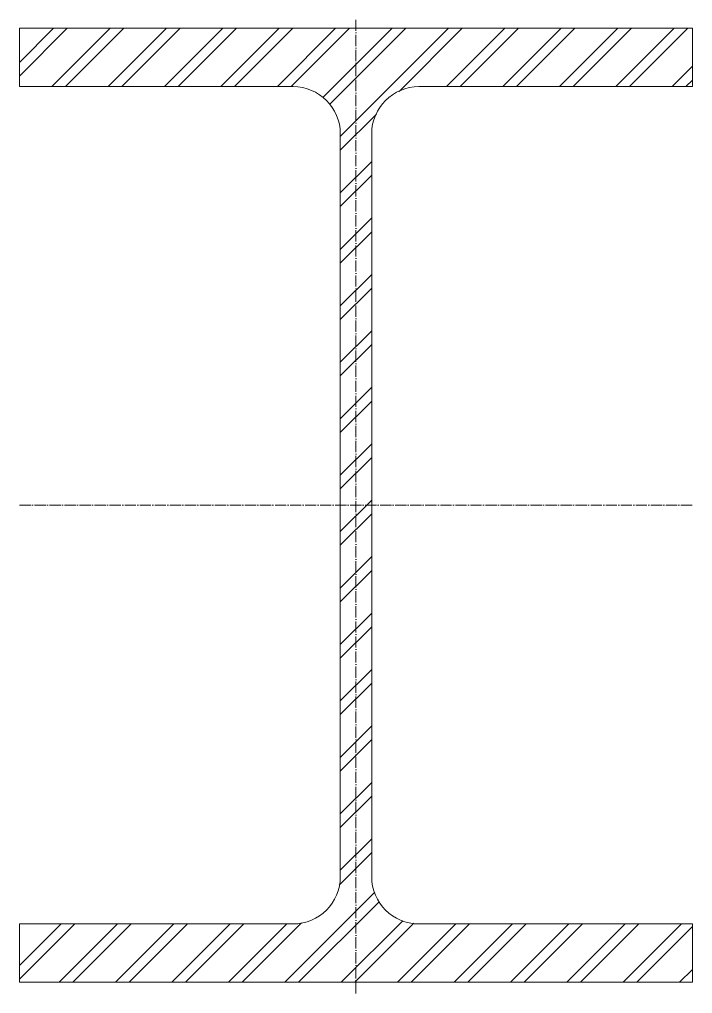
# Model space of a CAD drawing. Header units: metres. Extents: x -150 to 150, y -218 to 216.
import ezdxf

# ---------------------------------------------------------------- set-up
doc = ezdxf.new("R2010")
doc.units = ezdxf.units.M
doc.linetypes.add('MV_hartlijn_staal', pattern=[6.6, 5, -0.8, 0, -0.8])
doc.layers.add('A-DETL-GENF', color=92, linetype='Continuous', lineweight=18)

# ---------------------------------------------------------------- blocks, each defined once
blk = doc.blocks.new('28 Staalprofielen DIN_DIE_DILl 2d - DIN42_5-4447771-00_0 Basismaterialen')
at = {"layer": 'A-DETL-GENF', "lineweight": 13}
h = blk.add_hatch(dxfattribs=at)
h.set_pattern_fill('FP_551', color=256, style=0, pattern_type=2)
h.set_pattern_definition([(225, (850.778, 135.892), (12.57236, -12.57236), []), (225, (850.778, 116.842), (12.57236, -12.57236), [])])
h.paths.add_polyline_path([(-150, 212.5), (-150, 186.5), (-28, 186.5), (-22.56, 185.78), (-17.5, 183.69), (-13.15, 180.35), (-9.81, 176), (-7.72, 170.94), (-7, 165.5), (-7, -165.5), (-7.72, -170.94), (-9.81, -176), (-13.15, -180.35), (-17.5, -183.69), (-22.56, -185.78), (-28, -186.5), (-150, -186.5), (-150, -212.5), (150, -212.5), (150, -186.5), (28, -186.5), (22.56, -185.78), (17.5, -183.69), (13.15, -180.35), (9.81, -176), (7.72, -170.94), (7, -165.5), (7, 165.5), (7.72, 170.94), (9.81, 176), (13.15, 180.35), (17.5, 183.69), (22.56, 185.78), (28, 186.5), (150, 186.5), (150, 212.5)])
at = {"layer": 'A-DETL-GENF', "linetype": 'MV_hartlijn_staal', "lineweight": 13}
for p, q in [((0, -217.5), (0, 216.42)), ((-150, 0), (150, 0))]:
    blk.add_line(p, q, dxfattribs=at)
at = {"layer": 'A-DETL-GENF'}
for p, q in [((150, 212.5), (-150, 212.5)), ((-150, 212.5), (-150, 186.5)), ((150, 212.5), (-150, 212.5)), ((-150, 212.5), (-150, 186.5)), ((150, 186.5), (150, 212.5)), ((150, 212.5), (150, 186.5)), ((-150, 186.5), (-28, 186.5)), ((-150, 186.5), (-28, 186.5)), ((28, 186.5), (150, 186.5)), ((150, 186.5), (28, 186.5)), ((-7, 165.5), (-7, -165.5)), ((-7, -165.5), (-7, 165.5)), ((7, -165.5), (7, 165.5)), ((7, -165.5), (7, 165.5)), ((-28, -186.5), (-150, -186.5)), ((-150, -186.5), (-150, -212.5)), ((-150, -212.5), (-150, -186.5)), ((-150, -186.5), (-28, -186.5)), ((150, -186.5), (28, -186.5)), ((150, -186.5), (28, -186.5)), ((150, -212.5), (150, -186.5)), ((150, -212.5), (150, -186.5)), ((-150, -212.5), (150, -212.5)), ((150, -212.5), (-150, -212.5))]:
    blk.add_line(p, q, dxfattribs=at)
for centre, start, end in [((-28, 165.5), 360, 90), ((-28, 165.5), 360, 90), ((28, 165.5), 90, 180), ((28, 165.5), 90, 180), ((-28, -165.5), 270, 360), ((-28, -165.5), 270, 0), ((28, -165.5), 180, 270), ((28, -165.5), 180, 270)]:
    blk.add_arc(centre, 21, start, end, dxfattribs=at)

msp = doc.modelspace()

# ---------------------------------------------------------------- block references
msp.add_blockref('28 Staalprofielen DIN_DIE_DILl 2d - DIN42_5-4447771-00_0 Basismaterialen', (0, 0))

doc.saveas('drawing.dxf')
